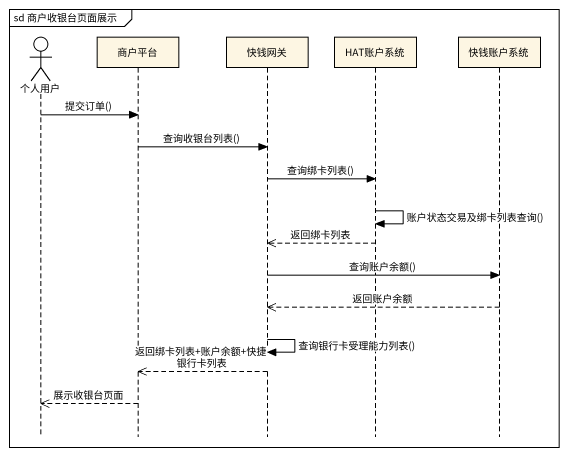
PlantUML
@startuml
mainframe sd 商户收银台页面展示
hide footbox
actor 个人用户
participant 商户平台
participant 快钱网关
participant HAT账户系统
participant 快钱账户系统

个人用户 -> 商户平台 : 提交订单()
商户平台 -> 快钱网关 : 查询收银台列表()
快钱网关 -> HAT账户系统 : 查询绑卡列表()
HAT账户系统 -> HAT账户系统 : 账户状态交易及绑卡列表查询()
HAT账户系统 -->> 快钱网关 : 返回绑卡列表
快钱网关 -> 快钱账户系统 : 查询账户余额()
快钱账户系统 -->> 快钱网关 : 返回账户余额
快钱网关 -> 快钱网关 : 查询银行卡受理能力列表()
快钱网关 -->> 商户平台 : 返回绑卡列表+账户余额+快捷银行卡列表
商户平台 -->> 个人用户 : 展示收银台页面
@enduml
